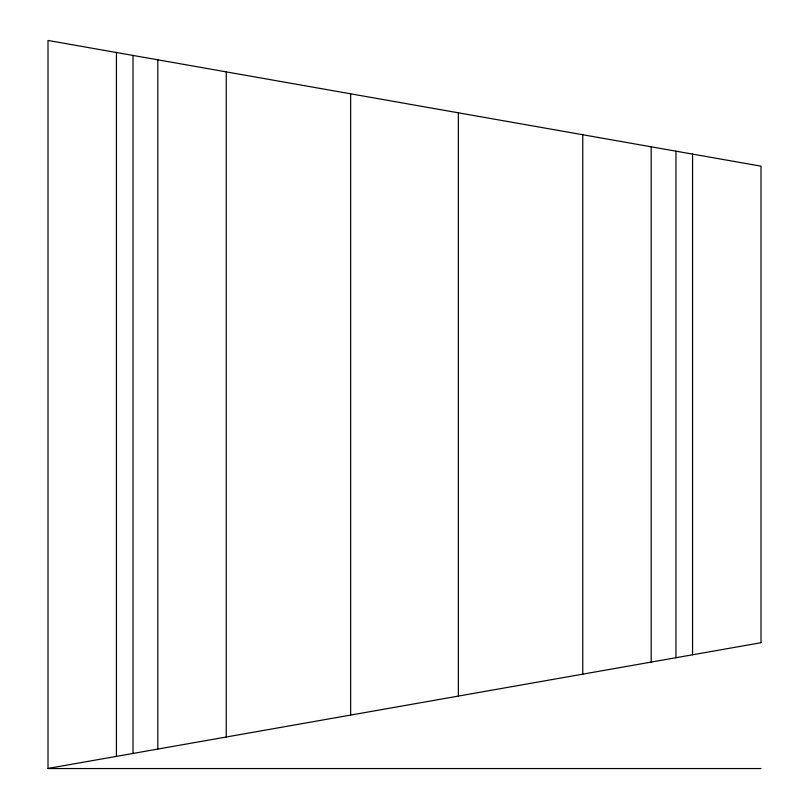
<?xml version="1.0" encoding="UTF-8"?>
<svg xmlns="http://www.w3.org/2000/svg" width="809" height="809" viewBox="0 0 809 809"><rect width="100%" height="100%" fill="white"/><g stroke="black" fill="none" stroke-linecap="round" stroke-linejoin="round"><path stroke-width="1.21" d="M48.004 768.55L760.996 768.55M692.565 154.104L692.565 654.784M675.97 151.172L675.97 657.717M651.184 146.803L651.184 662.086M582.753 134.739L582.753 674.15M458.359 112.805L458.359 696.084M350.641 93.814L350.641 715.075M226.247 71.88L226.247 737.009M157.816 59.815L157.816 749.073M133.03 55.447L133.03 753.442M116.435 52.514L116.435 756.375M760.996 642.72L48.004 768.439L48.004 40.45L760.996 166.169L760.996 642.72"/></g></svg>
